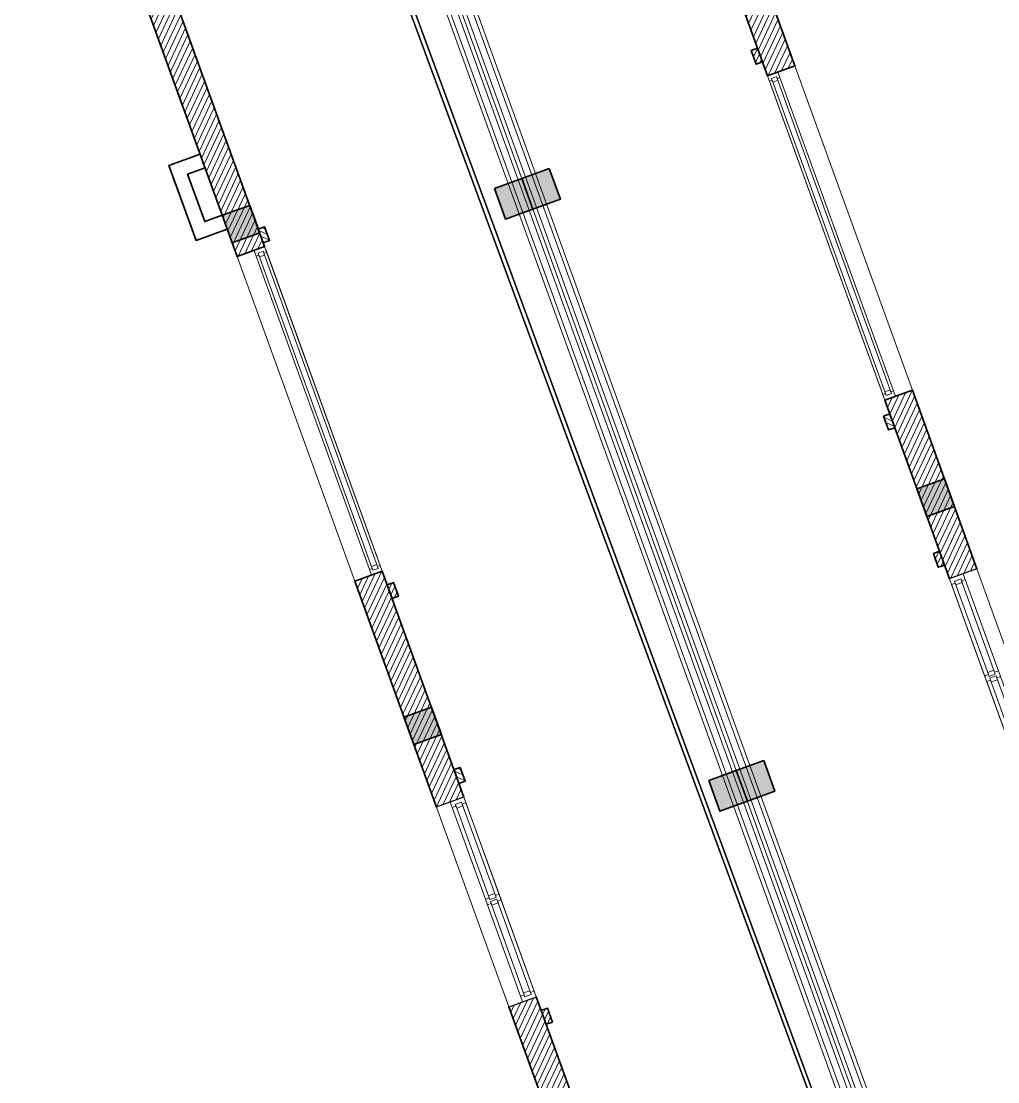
# Model space of a CAD drawing. Header units: millimetres. Extents: x 567980 to 569372, y 2065777 to 2066674.
# Drawn here: x 568641.41 to 568648.77, y 2066432.52 to 2066440.5 of the extents above; entities that cross this region are included whole.
import ezdxf

# ---------------------------------------------------------------- set-up
doc = ezdxf.new("R2010")
doc.units = ezdxf.units.MM
doc.linetypes.add('CENTER', pattern=[3, 1.5, -0.5, 0.5, -0.5])
doc.linetypes.add('HIDDEN', pattern=[0.75, 0.5, -0.25])
for name, color, linetype, lineweight in [('A-COT VACH', 2, 'Continuous', 35), ('A-CUA', 25, 'Continuous', 5), ('A-HATCH', 251, 'Continuous', 5), ('A-NET MANH', 8, 'Continuous', 9), ('A-NET THAY', 125, 'Continuous', 18), ('A-TUONG', 255, 'Continuous', 35), ('boDnv', 54, 'Continuous', 25)]:
    doc.layers.add(name, color=color, linetype=linetype, lineweight=lineweight)
for name, color, linetype in [('ChiaLo', 128, 'CENTER'), ('LoLK', 6, 'Continuous'), ('QH', 7, 'Continuous'), ('RANHGIOI', 2, 'HIDDEN')]:
    doc.layers.add(name, color=color, linetype=linetype)
pattern_1 = [(45, (-120.698911792133, 437.4999999997672), (-0.02651650429449553, 0.02651650429449554), [])]
pattern_2 = [(45, (-127.6989716938697, 525.0000391579233), (-0.02651650429449553, 0.02651650429449554), [])]

# ---------------------------------------------------------------- blocks, each defined once
blk = doc.blocks.new('NEN')
at = {"layer": 'ChiaLo', "ltscale": 5}
blk.add_lwpolyline([(-55.95205633784644, 76.6050708887633), (-25.95430786465295, -4.763923965627328)], dxfattribs=at)
at = {"layer": 'LoLK'}
for points in [[(-47.68750574812293, 80.20612818747759), (-55.14973744936287, 76.95345225930214, -0.0007008749232134632), (-55.95205633784644, 76.6050708887633), (-49.23065542033873, 58.37324801855721), (-40.76706159696914, 61.43439986906014)], [(-55.95205633784644, 76.6050708887633, -0.0007735244845351611), (-56.83866986155044, 76.22319068433717, -0.001125330803261861), (-64.24035277112853, 73.06842427072115), (-57.6942492434755, 55.31209616712295), (-49.23065542033873, 58.37324801809154)]]:
    blk.add_lwpolyline(points, format="xyb", close=True, dxfattribs=at)
at = {"layer": 'RANHGIOI', "color": 1, "ltscale": 9, "const_width": 1}
blk.add_lwpolyline([(-499.2712628248846, -471.6360870120116), (-50.47988043015357, -321.0239030651283, 0.05068378633206799), (130.4249903328018, -239.1350950314663), (301.3185663222102, -139.8425403106958), (460.0002608364448, -51.29896371345967, 0.006594107435328542), (435.2929911182728, -5.050918132066727), (303.0784757988295, 234.7691866031382), (284.6716201863019, 225.0765331583098), (-55.99284061836079, 76.58595611830242), (-56.83866986131761, 76.22319068433717, -0.005137433380439285), (-90.74293923540972, 62.09280168754049)], format="xyb", dxfattribs=at)
blk = doc.blocks.new('NEN IO1')
at = {"layer": 'LoLK'}
for points in [[(-83.57352670049295, 28.4353839342948), (-83.05283618113026, 20.3117342593614, -0.0007008749232134632), (-82.9981107225176, 19.43875642330386), (-63.56714882026426, 19.55840181792155), (-63.5671488197986, 28.55857243086211)], [(-82.9981107225176, 19.43875642330386, -0.0007735244845351611), (-82.94055400136858, 18.47511579818092, -0.001125330803261861), (-82.49134182883427, 10.44170622038655), (-63.5671488197986, 10.55823120521381), (-63.5671488197986, 19.55840181768872)]]:
    blk.add_lwpolyline(points, format="xyb", close=True, dxfattribs=at)
blk = doc.blocks.new('cot 220')
at = {"layer": 'A-COT VACH'}
h = blk.add_hatch(color=256, dxfattribs=at)
h.dxf.hatch_style = 1
h.paths.add_polyline_path([(110.0000037951395, 109.9999999980937), (-109.9999962048605, 109.9999999980937), (-109.9999962048605, -110.0000000019063), (110.0000037951395, -110.0000000019063)])
blk.add_lwpolyline([(-109.9999962048605, -110.0000000019063), (110.0000037951395, -110.0000000019063), (110.0000037951395, 109.9999999980937), (-109.9999962048605, 109.9999999980937)], close=True, dxfattribs=at)
blk = doc.blocks.new('*U402')
at = {"layer": 'A-CUA', "color": 32}
for points in [[(60, -40.0000000000291), (45.00000000005821, -40), (45.00000000005821, -18.40746915910089), (0, -18.40746915910089), (0, -40), (0, -40), (0, -81.59253080412093), (0, -81.59253080412093), (0, -103.1850616265758), (45.00000000005821, -103.1850616265758), (45.00000000005821, -81.59253080412093), (60, -81.59253080412093)], [(30, -81.59253080415003), (59.99999999994179, -81.59253080415003), (60, -40.0000000000291), (29.99999999994179, -40.0000000000291)], [(792.4999997157423, -81.59253080415003), (762.4999997158005, -81.59253080415003), (762.4999997157423, -40.0000000000291), (792.4999997158005, -40.0000000000291)], [(822.4999997157128, -81.59253080415003), (807.4999997156837, -81.59253080415003), (807.4999997156254, -40.0000000000291), (822.4999997157419, -40.0000000000291), (822.4999997157419, -18.40746915910089), (777.4999997156841, -18.40746915910089), (777.499999715655, -40.0000000000291), (792.4999997158005, -40.0000000000291), (792.4999997157423, -81.59253080415003), (777.4999997156841, -81.59253080415003), (777.4999997156841, -103.1850616265758), (822.4999997157419, -103.1850616265758)], [(807.4999997156837, -81.59253080415003), (837.4999997156254, -81.59253080415003), (837.4999997156837, -40.0000000000291), (807.4999997156254, -40.0000000000291)], [(1539.999999431426, -40.0000000000291), (1554.999999431368, -40), (1554.999999431368, -18.40746915910089), (1599.999999431426, -18.40746915910089), (1599.999999431426, -40), (1599.999999431426, -40), (1599.999999431426, -81.59253080412093), (1599.999999431426, -81.59253080412093), (1599.999999431426, -103.1850616265758), (1554.999999431368, -103.1850616265758), (1554.999999431368, -81.59253080412093), (1539.999999431426, -81.59253080412093)], [(1569.999999431426, -81.59253080415003), (1539.999999431484, -81.59253080415003), (1539.999999431426, -40.0000000000291), (1569.999999431484, -40.0000000000291)]]:
    blk.add_lwpolyline(points, close=True, dxfattribs=at)
at = {"layer": 'A-CUA', "color": 37, "lineweight": -2}
for points in [[(45.00000000005821, -18.40746915910089), (777.4999997156841, -18.40746915910089), (777.4999997156841, -40), (45.00000000005821, -40)], [(1554.999999431368, -18.40746915910089), (822.4999997157419, -18.40746915910089), (822.4999997157419, -40), (1554.999999431368, -40)], [(45.00000000005821, -81.59253080412093), (777.4999997156841, -81.59253080412093), (777.4999997156841, -103.1850616265758), (45.00000000005821, -103.1850616265758)], [(1554.999999431368, -81.59253080412093), (822.4999997157419, -81.59253080412093), (822.4999997157419, -103.1850616265758), (1554.999999431368, -103.1850616265758)]]:
    blk.add_lwpolyline(points, close=True, dxfattribs=at)
blk = doc.blocks.new('*U401')
at = {"layer": 'A-CUA', "color": 32}
for points in [[(60, -40.0000000000291), (45.00000000005821, -40), (45.00000000005821, -18.40746915910089), (0, -18.40746915910089), (0, -40), (0, -40), (0, -81.59253080412093), (0, -81.59253080412093), (0, -103.1850616265759), (45.00000000005821, -103.1850616265759), (45.00000000005821, -81.59253080412093), (60, -81.59253080412093)], [(30, -81.59253080415003), (59.99999999994179, -81.59253080415003), (60, -40.0000000000291), (29.99999999994179, -40.0000000000291)], [(2539.999995077027, -40.0000000000291), (2554.999995076969, -40), (2554.999995076969, -18.40746915910089), (2599.999995077027, -18.40746915910089), (2599.999995077027, -40), (2599.999995077027, -40), (2599.999995077027, -81.59253080412093), (2599.999995077027, -81.59253080412093), (2599.999995077027, -103.1850616265759), (2554.999995076969, -103.1850616265759), (2554.999995076969, -81.59253080412093), (2539.999995077027, -81.59253080412093)], [(2569.999995077027, -81.59253080415003), (2539.999995077085, -81.59253080415003), (2539.999995077027, -40.0000000000291), (2569.999995077085, -40.0000000000291)]]:
    blk.add_lwpolyline(points, close=True, dxfattribs=at)
at = {"layer": 'A-CUA', "color": 37, "lineweight": -2}
for points in [[(45.00000000005821, -18.40746915910089), (2554.999995076969, -18.40746915910089), (2554.999995076969, -40), (45.00000000005821, -40)], [(45.00000000005821, -81.59253080412093), (2554.999995076969, -81.59253080412093), (2554.999995076969, -103.1850616265759), (45.00000000005821, -103.1850616265759)]]:
    blk.add_lwpolyline(points, close=True, dxfattribs=at)
blk = doc.blocks.new('phào cửa')
at = {"layer": 'A-HATCH'}
h = blk.add_hatch(dxfattribs=at)
h.set_pattern_fill('ANSI31', color=256, scale=250)
h.set_pattern_definition([(45, (-237697.4602021521, 7620.008552273051), (-22.09708691207961, 22.09708691207961), [])])
h.paths.add_polyline_path([(3.222521627321839e-08, 0), (3.222521627321839e-08, 110), (-49.99999996777478, 110), (-49.99999996778206, 5.820766091346741e-11)])
at = {"layer": 'A-TUONG'}
blk.add_lwpolyline([(3.222521627321839e-08, 0), (3.222521627321839e-08, 110), (-49.99999996777478, 110), (-49.99999996778206, 5.820766091346741e-11)], close=True, dxfattribs=at)
blk = doc.blocks.new('*U406')
at = {"layer": 'A-CUA', "color": 32}
for points in [[(60, -40.0000000000291), (45.00000000005821, -40), (45.00000000005821, -9.99998139324059), (0, -9.99998139324059), (0, -40), (0, -40), (0, -90.00001858677939), (0, -90.00001858677939), (0, -120.0000371835189), (45.00000000005821, -120.0000371835189), (45.00000000005821, -90.00001858677939), (60, -90.00001858677939)], [(30, -90.0000185868085), (59.99999999994179, -90.0000185868085), (60, -40.0000000000291), (29.99999999994179, -40.0000000000291)], [(792.4999971316132, -90.0000185868085), (762.4999971316714, -90.0000185868085), (762.4999971316132, -40.0000000000291), (792.4999971316714, -40.0000000000291)], [(822.4999971315837, -90.0000185868085), (807.4999971315546, -90.0000185868085), (807.4999971314963, -40.0000000000291), (822.4999971316128, -40.0000000000291), (822.4999971316128, -9.99998139324059), (777.499997131555, -9.99998139324059), (777.4999971315259, -40.0000000000291), (792.4999971316714, -40.0000000000291), (792.4999971316132, -90.0000185868085), (777.499997131555, -90.0000185868085), (777.499997131555, -120.0000371835189), (822.4999971316128, -120.0000371835189)], [(807.4999971315546, -90.0000185868085), (837.4999971314963, -90.0000185868085), (837.4999971315546, -40.0000000000291), (807.4999971314963, -40.0000000000291)], [(1539.999994263168, -40.0000000000291), (1554.99999426311, -40), (1554.99999426311, -9.99998139324059), (1599.999994263168, -9.99998139324059), (1599.999994263168, -40), (1599.999994263168, -40), (1599.999994263168, -90.00001858677939), (1599.999994263168, -90.00001858677939), (1599.999994263168, -120.0000371835189), (1554.99999426311, -120.0000371835189), (1554.99999426311, -90.00001858677939), (1539.999994263168, -90.00001858677939)], [(1569.999994263168, -90.0000185868085), (1539.999994263226, -90.0000185868085), (1539.999994263168, -40.0000000000291), (1569.999994263226, -40.0000000000291)]]:
    blk.add_lwpolyline(points, close=True, dxfattribs=at)
at = {"layer": 'A-CUA', "color": 37, "lineweight": -2}
for points in [[(45.00000000005821, -9.99998139324059), (777.499997131555, -9.99998139324059), (777.499997131555, -40), (45.00000000005821, -40)], [(1554.99999426311, -9.99998139324059), (822.4999971316128, -9.99998139324059), (822.4999971316128, -40), (1554.99999426311, -40)], [(45.00000000005821, -90.00001858677939), (777.499997131555, -90.00001858677939), (777.499997131555, -120.0000371835189), (45.00000000005821, -120.0000371835189)], [(1554.99999426311, -90.00001858677939), (822.4999971316128, -90.00001858677939), (822.4999971316128, -120.0000371835189), (1554.99999426311, -120.0000371835189)]]:
    blk.add_lwpolyline(points, close=True, dxfattribs=at)
blk = doc.blocks.new('phao cua 1600')
at = {"layer": 'A-TUONG'}
blk.add_blockref('phào cửa', (-3.221975930500776e-08, 909.9999971324578), dxfattribs=at)
at = {"layer": 'A-TUONG', "xscale": -1, "rotation": 180}
blk.add_blockref('phào cửa', (-3.22215782944113e-08, -909.9999971324578), dxfattribs=at)
blk.add_wipeout([(219.9998840663984, 800.0000000130382), (-0.00011613150309131015, 799.9999939725964), (-0.00011615082803473342, -800.0000002905703), (219.99988380726245, -800.0000002905703)]).dxf.layer = 'A-NET MANH'
at = {"layer": 'A-NET THAY'}
blk.add_lwpolyline([(-0.0001161508298537228, -800.0000002905726), (-0.0001161508280347334, 800.0000000130385), (219.9998838072624, 800.0000000130385), (219.9998838072606, -800.0000002905726)], close=True, dxfattribs=at)
at = {"layer": 'A-CUA', "rotation": 90}
blk.add_blockref('*U406', (-10.00009754393614, -800.0000002905726), dxfattribs=at)
blk = doc.blocks.new('cum dh a3.3.1.6.7')
at = {"layer": 'A-HATCH'}
h = blk.add_hatch(dxfattribs=at)
h.set_pattern_fill('ANSI31', color=256, scale=0.3, angle=-1.272221872585407e-14)
h.set_pattern_definition(pattern_1)
h.paths.add_polyline_path([(5.274422766407952, -12.41014791512862), (6.778548420639709, -12.30002253316343), (6.778548401081935, -7.829999762587249), (6.998548401053995, -7.82999976282008), (6.998548414558172, -12.52002253360115), (5.288292804500088, -12.62981840665452)])
h.paths.add_polyline_path([(0.797102530952543, -12.91334325983189), (-0.001451704418286681, -12.96397020830773), (-0.001451585907489061, 1.161824911832809e-07), (0.5985484141856432, 1.164153218269348e-07), (0.5985484141856432, -0.2199998837895691), (0.1085484141949564, -0.2199998835567385), (0.1085484139621258, -2.579999767011032), (0.2185484138317406, -2.579999767011032), (0.2185484094079584, -8.539999766740948), (0.1085484095383435, -8.539999766973779), (0.1085484190843999, -12.74381046975031), (0.7834107053931803, -12.69496779493056)])
h = blk.add_hatch(dxfattribs=at)
h.set_pattern_fill('ANSI31', color=256, scale=0.3, angle=-1.272221872585407e-14)
h.set_pattern_definition(pattern_1)
h.paths.add_polyline_path([(6.998548414558172, -5.229999766917899), (6.778548414818943, -5.229999766917899), (6.778548414818943, -3.799999999580905), (6.998548415023834, -3.799999999580905)])
h.paths.add_polyline_path([(5.798571073217317, -8.867611177265644e-05), (6.998548414558172, 1.166481524705887e-07), (6.998548414558172, -2.199999999487773), (6.778548414586112, -2.199999999953434), (6.778548414586112, -0.2199998835567385), (5.798571072984487, -0.2200886758510023)])
h.paths.add_polyline_path([(1.498548414092511, 1.166481524705887e-07), (2.79857107787393, -8.890824392437935e-05), (2.79857107787393, -0.2200889084488153), (1.49854841385968, -0.2199998837895691)])
h.paths.add_polyline_path([(2.088548413710669, -2.469999766908586), (2.088548413943499, -2.579999766778201), (1.978548413841054, -2.579999767011032), (1.978548414306715, -2.469999767141417)])
h.paths.add_polyline_path([(2.08854841417633, -1.669999767094851), (2.088548413943499, -0.2199998835567385), (1.978548414073884, -0.2199998835567385), (1.978548414073884, -1.669999767094851)])
h = blk.add_hatch(dxfattribs=at)
h.set_pattern_fill('ANSI31', color=256, scale=0.3, angle=-1.272221872585407e-14)
h.set_pattern_definition(pattern_2)
h.paths.add_polyline_path([(10.99848850746639, -5.309960844228044), (11.21848850767128, -5.309960844228044), (11.21848850743845, -3.49996084230952), (10.99848850769922, -3.49996084230952)])
h.paths.add_polyline_path([(12.19846584438346, -4.982971586287022e-05), (10.99848850769922, 3.915815614163876e-05), (10.99848850769922, -1.899960842216387), (11.21848850743845, -1.899960842216387), (11.21848850767128, -0.2199608420487493), (12.19846584438346, -0.2200498296879232)])
h.paths.add_polyline_path([(16.49848850769922, 3.91579233109951e-05), (15.19846583995968, 3.915815614163876e-05), (15.19846583972685, -0.2199608418159187), (16.49848850816488, -0.219960841583088)])
h.paths.add_polyline_path([(15.90848850808106, -1.369960725307465), (15.90848850831389, -0.2199608418159187), (16.01848850818351, -0.2199608418159187), (16.01848850795068, -1.369960725307465)])
h.paths.add_polyline_path([(15.90848850831389, -2.169960725354031), (15.90848850854672, -2.279960725223646), (16.01848850818351, -2.279960725223646), (16.01848850818351, -2.1699607251212)])
h = blk.add_hatch(dxfattribs=at)
h.set_pattern_fill('ANSI31', color=256, scale=0.3, angle=-1.272221872585407e-14)
h.set_pattern_definition(pattern_2)
h.paths.add_polyline_path([(17.39848850807175, -0.2199608420487493), (17.88848850806244, -0.2199608420487493), (17.88848850829527, -2.279960725456476), (17.77848850842565, -2.279960725223646), (17.77848850819282, -8.239960725186393), (17.88848850829527, -8.239960725186393), (17.88848849874921, -11.59980110311881), (17.99848849885166, -11.59980110335164), (17.99848850793205, 3.91579233109951e-05), (17.39848850783892, 3.91579233109951e-05)])
h.paths.add_polyline_path([(12.69517089100555, -11.93622459075414), (11.21848851721734, -12.02988943294622), (11.21848851698451, -12.24996084207669), (12.70882317167707, -12.15536104771309)])
h.paths.add_polyline_path([(11.21848851698451, -12.02996084210463), (11.21848850743845, -7.909960839664564), (10.99848850769922, -7.909960839897394), (10.99848851677962, -12.02996084210463)])
at = {"layer": 'A-NET THAY'}
for points in [[(10.99848850769922, -3.499960842076689), (11.21848850743845, -3.49996084230952), (11.21848850743845, -1.899960842216387), (10.99848850769922, -1.899960842216387)], [(10.99848850443959, -7.909960839897394), (11.21848850441165, -7.909960840130225), (11.21848850464448, -5.309960844228044), (10.99848850420676, -5.309960844460875)]]:
    blk.add_lwpolyline(points, close=True, dxfattribs=at)
for points, elevation in [([(6.998548414791003, -3.799999999580905), (6.778548414818943, -3.799999999580905), (6.778548414586112, -2.199999999720603), (6.998548414325342, -2.199999999720603)], 1.055449920373658e-09), ([(6.998548414558172, -7.82999976282008), (6.778548414818943, -7.829999762354419), (6.778548414818943, -5.229999766917899), (6.998548414558172, -5.229999766917899)], 1.055449920400763e-09)]:
    blk.add_lwpolyline(points, close=True, dxfattribs=dict(at, elevation=elevation))
at = {"layer": 'A-TUONG'}
blk.add_lwpolyline([(12.19846584438346, -4.982971586287022e-05), (10.99848850769922, 3.915815614163876e-05), (10.99848850769922, -1.899960842216387), (11.21848850743845, -1.899960842216387), (11.21848850767128, -0.2199608420487493), (12.19846584438346, -0.2200498296879232)], close=True, dxfattribs=at)
for points in [[(10.99848850420676, -5.309960844460875), (11.21848850464448, -5.309960844228044), (11.21848850743845, -3.49996084230952), (10.99848850769922, -3.49996084230952), (10.99848850420676, -5.309960844460875)], [(11.21848851698451, -12.02996084210463), (11.21848850743845, -7.909960839664564), (10.99848850769922, -7.909960839897394), (10.99848851677962, -12.02996084210463), (11.21848851698451, -12.02996084210463)], [(11.21848850767128, -8.129960725316778), (11.46848850743845, -8.129960725083947), (11.46848850743845, -8.72996072540991), (11.21848850767128, -8.72996072517708)], [(11.21848850767128, -8.239960725186393), (11.35848850756884, -8.239960725186393), (11.35848850756884, -8.619960725307465), (11.21848850743845, -8.619960725307465)]]:
    blk.add_lwpolyline(points, dxfattribs=at)
for points, elevation in [([(6.998548414558172, -5.229999766917899), (6.778548414818943, -5.229999766917899), (6.778548414818943, -3.799999999580905), (6.998548415023834, -3.799999999580905), (6.998548414558172, -5.229999766917899)], 1.055449920400763e-09), ([(5.274422766407952, -12.41014791512862), (6.778548420639709, -12.30002253316343), (6.778548401081935, -7.829999762587249), (6.998548401053995, -7.82999976282008), (6.998548414558172, -12.52002253360115), (5.288292804500088, -12.62981840665452), (5.274422766407952, -12.41014791512862)], 1.055449920319448e-09)]:
    blk.add_lwpolyline(points, dxfattribs=dict(at, elevation=elevation))
at = {"layer": 'A-COT VACH', "xscale": 0.001, "yscale": 0.001, "zscale": 0.001, "rotation": 359.9999999999999}
for p in [(11.10848850384355, -4.10996072483249), (6.888548406539485, -4.409999767085537, 1.055449920346553e-09), (11.10848850361072, -8.129960725316778)]:
    blk.add_blockref('cot 220', p, dxfattribs=at)
at = {"layer": 'A-CUA', "zscale": 0.001}
for name, p, xscale, yscale, rotation in [('*U402', (10.99848850723356, -3.499960841611028), 0.001, 0.001, 90), ('*U402', (6.870140945538878, -3.799999999580905, 1.055449920414316e-09), 0.001, 0.001, 90), ('*U401', (7.016955883940682, -7.829999762121588, 1.055449920454973e-09), -0.0009999999999999998, 0.0009999999999999998, 270), ('*U401', (10.98008103528991, -7.909960839198902, 1.055449920360106e-09), 0.001, 0.001, 90)]:
    blk.add_blockref(name, p, dxfattribs=dict(at, xscale=xscale, yscale=yscale, rotation=rotation))
at = {"layer": 'A-TUONG', "yscale": 0.001, "zscale": 0.001}
for p, xscale, rotation in [((6.998548401286826, -5.119999767048284, 1.055449920400763e-09), -0.001, 359.9999999999999), ((10.99848851794377, -5.199960844358429, 1.055449920427868e-09), 0.001, 359.9999999999999), ((6.998548401286826, -7.939999762689695, 1.055449920373658e-09), 0.001, 179.9999999999999), ((10.99848851794377, -7.939960720716044), -0.001, 179.9999999999999)]:
    blk.add_blockref('phào cửa', p, dxfattribs=dict(at, xscale=xscale, rotation=rotation))
at = {"layer": 'A-TUONG', "yscale": 0.001, "zscale": 0.001, "rotation": 359.9999999999999}
for p, xscale in [((10.99848851002753, -2.699960845056921), 0.001), ((6.998548414325342, -2.999999999301508, 1.055449920441421e-09), -0.001)]:
    blk.add_blockref('phao cua 1600', p, dxfattribs=dict(at, xscale=xscale))
blk = doc.blocks.new('MBT1 IO1')
at = {"layer": 'LoLK', "rotation": 270}
blk.add_blockref('cum dh a3.3.1.6.7', (-65.56707276438829, 28.85558262770064, 1.05544992030015e-09), dxfattribs=at)
at = {"layer": 'LoLK'}
blk.add_blockref('NEN IO1', (2.328306436538696e-10, 2.328306436538696e-10), dxfattribs=at)
blk = doc.blocks.new('rkg2')
at = {"layer": 'A-NET THAY'}
for points in [[(2.384185791015625e-07, -14966.02260791707), (2.868473529815674e-07, -17972.01661115565), (9000.000000763685, -17402.80707519274), (9000.00000050664, -9.439536370337009e-07), (0, -5.900510586798191e-07), (3.166496753692627e-08, -1999.999999657855)], [(3820.469334064052, -17700.32916262641), (8970.000000763685, -17374.64450028603), (8970.00000050664, -30.00000094276038), (30.00000000093132, -30.00000059124432), (30.00000003259629, -1999.999999656662)], [(3817.313364493661, -17650.42886346823), (8920.000000761822, -17327.70687544151), (8920.000000508502, -80.00000094081042), (80.00000000093132, -80.00000059319427), (80.00000003166497, -1999.999999654712)], [(110.0000002384186, -14959.0656024779), (110.0000002849847, -17854.83982561933), (8890.000000761822, -17299.54430053479), (8890.000000508502, -110.0000009396172), (110.0000000018626, -110.0000005943875), (110.000000031665, -1999.999999653519)]]:
    blk.add_lwpolyline(points, dxfattribs=at)
at = {"layer": 'A-COT VACH'}
for p in [(8889.9999967115, -4359.999999868392), (8889.9999967115, -8609.999999868392)]:
    blk.add_blockref('cot 220', p, dxfattribs=at)
blk = doc.blocks.new('rkg3')
at = {"layer": 'A-NET THAY'}
for points in [[(9000.000000566244, -2000.000000011642), (9000.000000502914, -3.539025783538818e-07), (0, 0), (3.632158041000366e-07, -17402.80707404017), (9000.000001046807, -16833.59753766097), (9000.000000949949, -13827.60353500699)], [(8970.000000566244, -2000.000000010477), (8970.000000502914, -30.00000035273843), (30, -30.00000000116415), (30.00000036135316, -17370.8497688924), (5175.743503795937, -17045.40462737111)], [(8920.000000568107, -2000.000000008615), (8920.00000050664, -80.00000035064295), (80, -80.00000000325963), (80.00000036135316, -17317.58759364649), (5172.587534224615, -16995.50432821293)], [(8890.000000568107, -2000.000000007451), (8890.00000050664, -110.0000003494788), (110.0000000018626, -110.0000000044238), (110.0000003613532, -17285.63028849871), (8890.000001043081, -16730.3347630077), (8890.000000949949, -13834.34076035395)]]:
    blk.add_lwpolyline(points, dxfattribs=at)
at = {"layer": 'A-COT VACH', "xscale": -1}
for p in [(110.0000037960708, -4359.999999998137), (110.0000037960708, -8609.999999998137)]:
    blk.add_blockref('cot 220', p, dxfattribs=at)
blk = doc.blocks.new('CUM CONG A3-A3.1-A6-A7')
at = {"layer": 'QH', "xscale": 0.001, "yscale": 0.001, "zscale": 0.001}
for name, p in [('rkg2', (11.00000000919681, -6.984919309616089e-10)), ('rkg3', (20.00000000919681, -4.656612873077393e-10))]:
    blk.add_blockref(name, p, dxfattribs=at)
blk = doc.blocks.new('MB CONG KHU A')
at = {"layer": 'LoLK', "yscale": 1.116025272831706, "rotation": 199.9098738722921}
blk.add_blockref('CUM CONG A3-A3.1-A6-A7', (-77.5764669723576, 196.3328467141837), dxfattribs=at)

msp = doc.modelspace()

# ---------------------------------------------------------------- linework, layer by layer
at = {"layer": 'RANHGIOI', "color": 1, "ltscale": 9, "const_width": 1}
msp.add_lwpolyline([(568198.2094833301, 2065900.061182543), (568647.0008657249, 2066050.67336649, 0.05068378633206799), (568827.9057364878, 2066132.562174523), (568998.7993124772, 2066231.854729244), (569157.4810069915, 2066320.398305841, 0.006594107435328542), (569132.7737372733, 2066366.646351423), (569000.5592219539, 2066606.466456158), (568982.1523663413, 2066596.773802713), (568641.4879055367, 2066448.283225673), (568640.6420762937, 2066447.920460239, -0.005137433380439285), (568606.7378069196, 2066433.790071242)], format="xyb", dxfattribs=at)

# ---------------------------------------------------------------- next in the draw order: block references
at = {"layer": 'boDnv'}
msp.add_blockref('NEN', (568697.4807461541, 2066371.697269554), dxfattribs=at)

# ---------------------------------------------------------------- next in the draw order: block references
at = {"layer": 'LoLK', "rotation": 289.9098738716477}
msp.add_blockref('MBT1 IO1', (568651.4782879222, 2066363.640913801), dxfattribs=at)

# ---------------------------------------------------------------- next in the draw order: block references
at = {"layer": 'LoLK'}
msp.add_blockref('MB CONG KHU A', (568744.8793870007, 2066240.647631037), dxfattribs=at)

doc.saveas('drawing.dxf')
